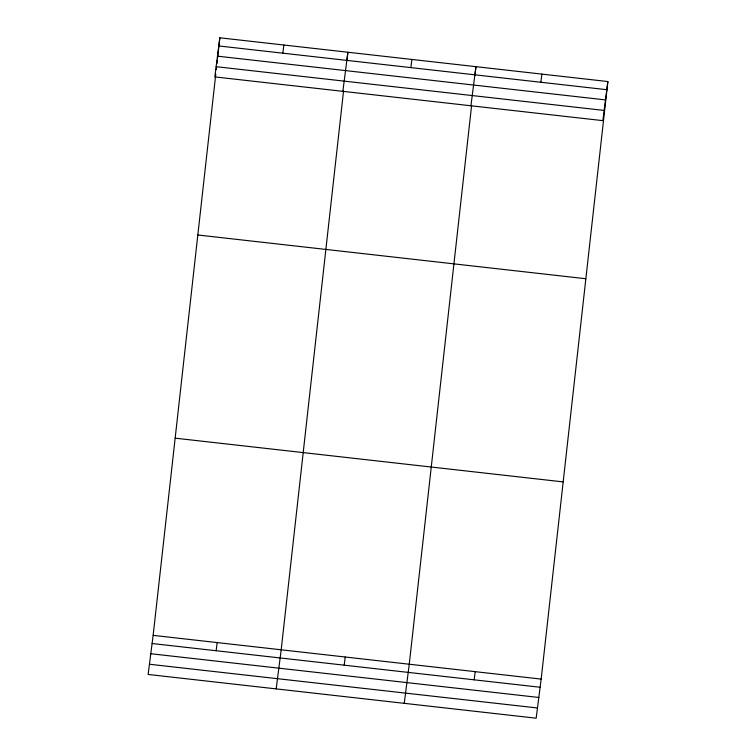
<?xml version="1.0" encoding="UTF-8"?>
<svg xmlns="http://www.w3.org/2000/svg" width="756" height="756" viewBox="0 0 756 756"><rect width="100%" height="100%" fill="white"/><g stroke="black" fill="none" stroke-linecap="round" stroke-linejoin="round"><path stroke-width="1.13" d="M607.862 81.544L602.853 120.639L214.827 76.904L219.835 37.8L607.862 81.544L541.173 679.096L536.165 718.2L148.138 674.456L153.147 635.361L215.772 74.182M216.301 69.495L216.556 67.142M216.953 63.627L217.341 60.102M217.605 57.758L219.835 37.8M343.555 90.966L281.194 649.791L276.186 688.896M346.966 60.452L347.883 52.23L342.874 91.334M471.612 105.405L409.251 664.231L404.243 703.326M475.014 74.882L475.93 66.67L470.922 105.764M282.81 53.175L283.859 45.02M216.131 650.736L217.17 642.581M410.858 67.605L411.907 59.45M344.178 665.167L345.227 657.011M540.852 82.262L541.891 74.107M474.163 679.824L475.212 671.668M218.786 45.955L606.813 89.699M217.482 56.171L605.509 99.905M216.131 66.689L604.157 110.433M197.826 234.993L585.853 278.737M175.156 438.168L563.182 481.903M153.147 635.361L541.173 679.096M152.107 643.517L540.134 687.261M150.794 653.732L538.82 697.467M149.452 664.25L537.478 707.985"/></g></svg>
